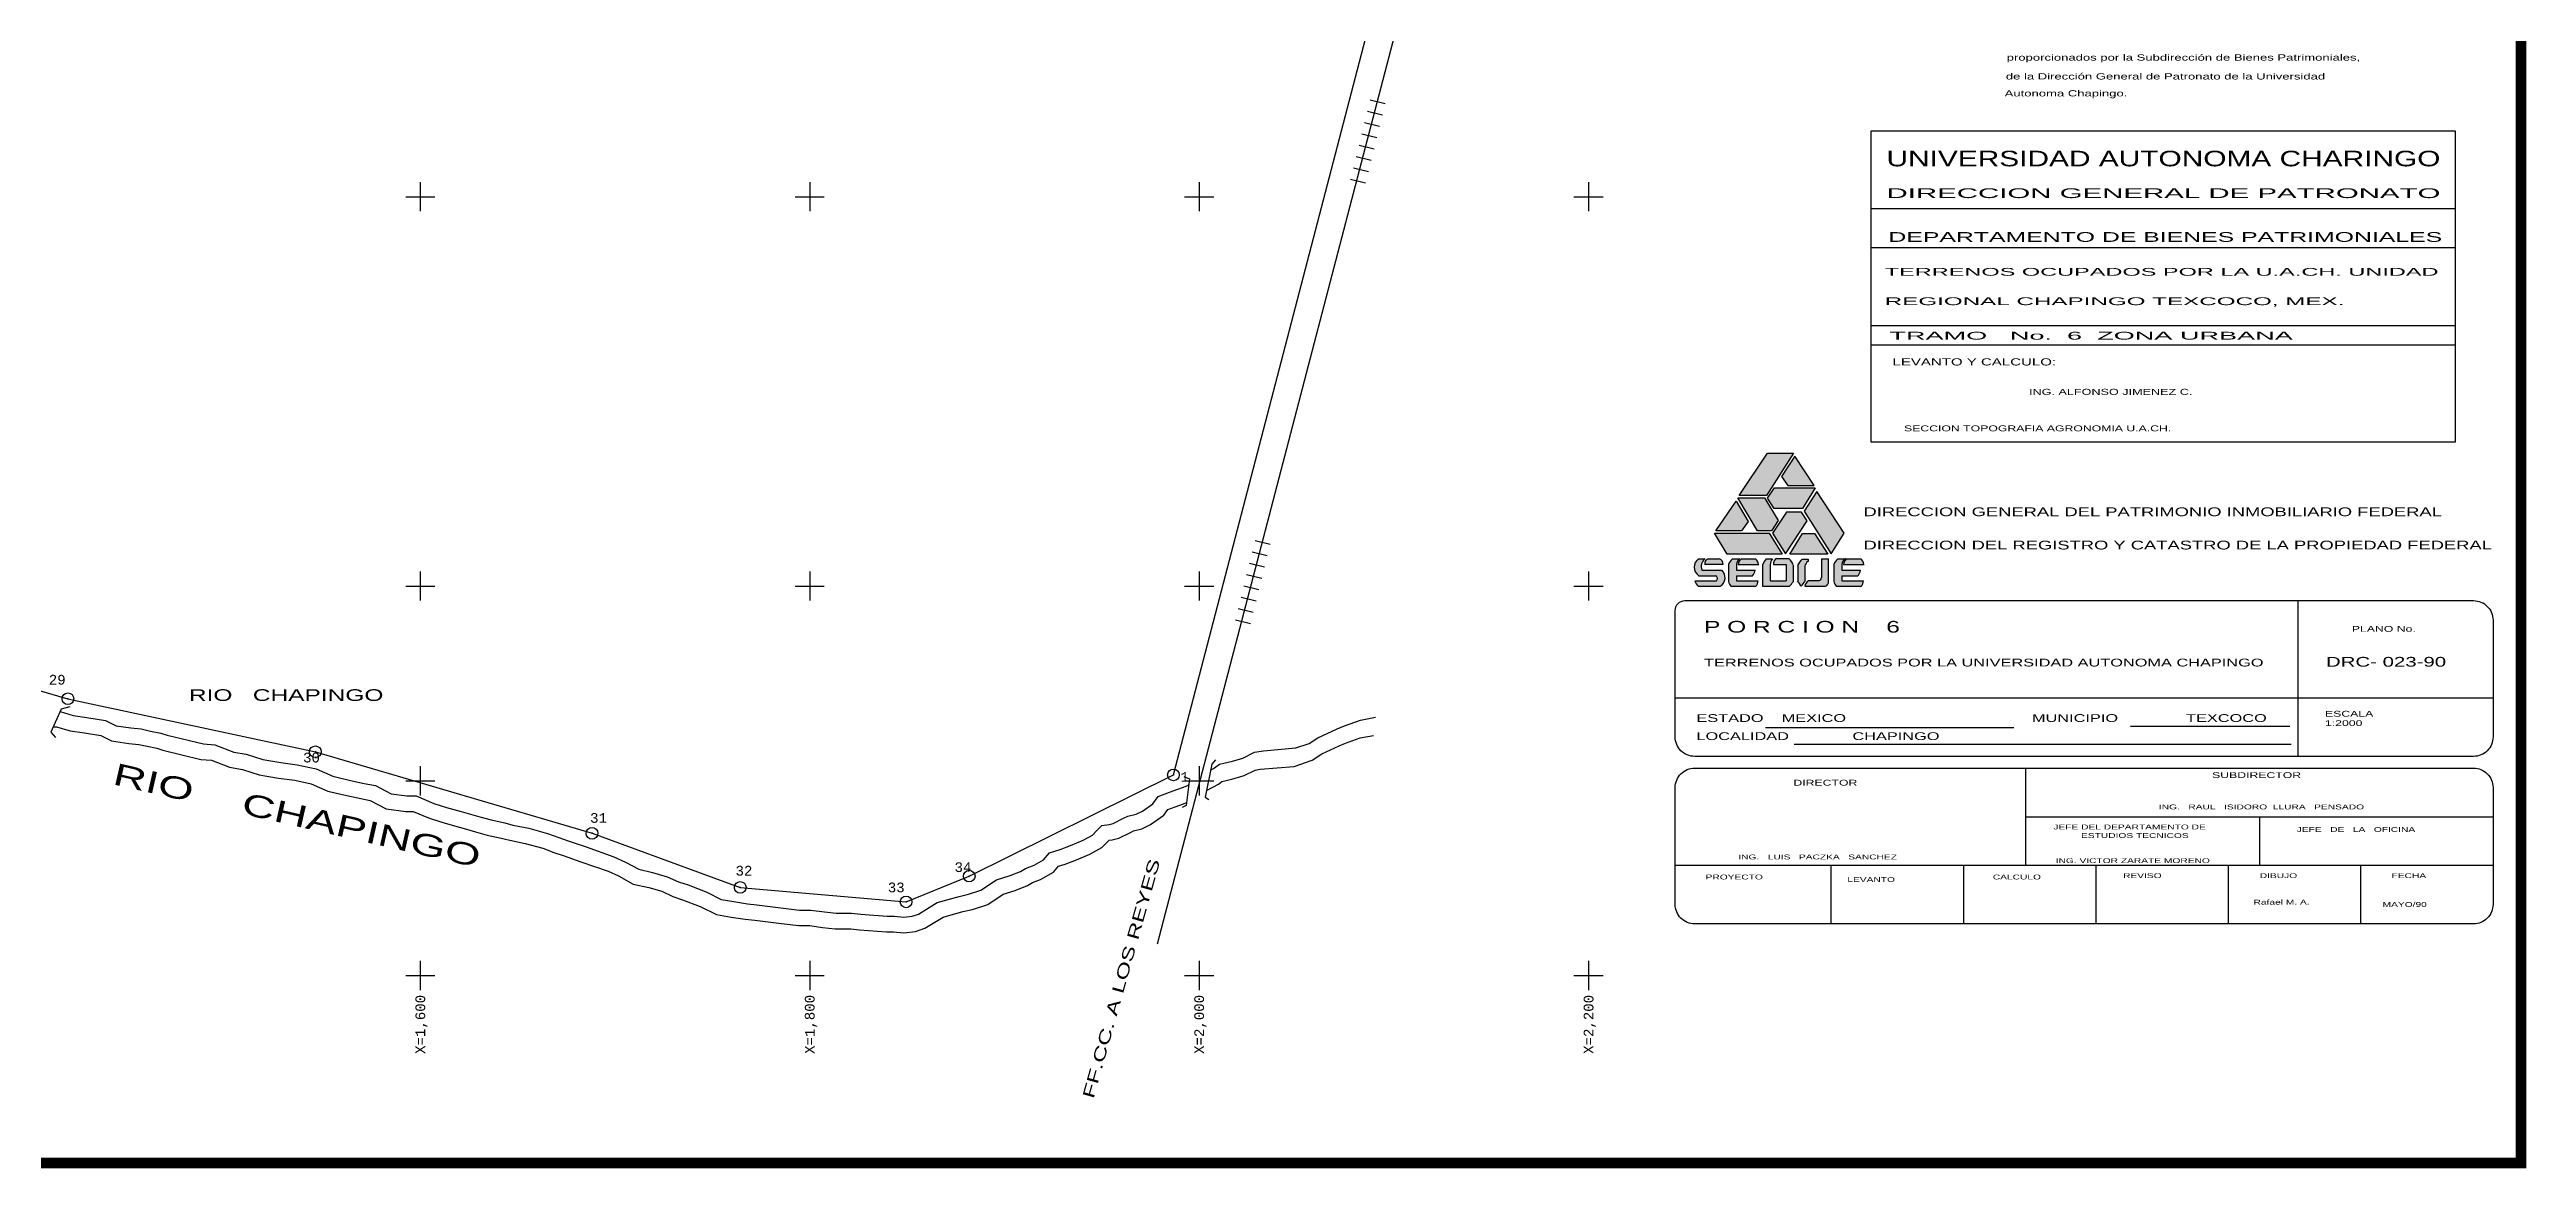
# Model space of a CAD drawing. Header units: millimetres. Extents: x 740 to 5908, y 1492 to 3373.
# Drawn here: x 1410 to 2682, y 1801 to 2376 of the extents above; entities that cross this region are included whole.
import ezdxf
from ezdxf.enums import TextEntityAlignment as Align

# ---------------------------------------------------------------- set-up
doc = ezdxf.new("R2010")
doc.units = ezdxf.units.MM
doc.header["$PDMODE"] = 32
doc.header["$PDSIZE"] = 6
for name, color, linetype in [('CVL_PUNTO', 7, 'Continuous'), ('CVL_PUNTO_NUM', 7, 'Continuous'), ('CVL_RET', 7, 'Continuous'), ('CVL_RET_TX', 7, 'Continuous')]:
    doc.layers.add(name, color=color, linetype=linetype)
doc.styles.add('MONOTXT4', font='MONOTXT4.shx')
doc.styles.add('TEXTOS', font='arial.ttf', dxfattribs={"width": 1.5})

msp = doc.modelspace()

# ---------------------------------------------------------------- hatches: boundary and pattern name
at = {"layer": 'CVL_RET'}
h = msp.add_hatch(color=7, dxfattribs=at)
h.paths.add_polyline_path([(2265.7, 2102.7), (2254.6, 2102.7, 0.182686), (2256.5, 2099.9), (2267.5, 2099.9, 0.502807), (2268.3, 2108.2), (2258.2, 2108.2, -0.357846), (2259.8, 2114), (2256.5, 2114, 0.524239), (2256.5, 2105.3), (2265.4, 2105.3, -0.518623)])
h.paths.add_polyline_path([(2269.1, 2111.2, 0.347541), (2267.1, 2114), (2261.4, 2114, 0.323104), (2259.6, 2111.2)], flags=17)
h.paths.add_polyline_path([(2287.4, 2111, 0.218796), (2285.7, 2114), (2278.6, 2114, 0.212703), (2276.8, 2111)])
h.paths.add_polyline_path([(2284.2, 2105.3, 0.112028), (2285.6, 2108.2), (2275.9, 2108.2), (2275.9, 2111, -0.212703), (2277.7, 2114), (2273.9, 2114, 0.083718), (2271.8, 2111), (2271.8, 2102.4, 0.16751), (2273.3, 2099.9), (2286, 2099.9, 0.148362), (2287.1, 2102.7), (2275.9, 2102.7), (2275.9, 2105.3)])
h.paths.add_polyline_path([(2289.4, 2099.9), (2303.2, 2099.9, 0.082979), (2305, 2102.2), (2305, 2110.8, 0.152967), (2302.8, 2114.2), (2296.6, 2114.2, 0.320939), (2295, 2111), (2301.4, 2111), (2301.4, 2102.7), (2293.3, 2102.7), (2293.3, 2110.7, -0.185082), (2294.5, 2114), (2291.2, 2114, 0.055331), (2289.4, 2111.1)])
h.paths.add_polyline_path([(2307.4, 2102.7, -0.067192), (2309.2, 2099.8, -0.064609), (2311, 2102.4), (2311, 2110.2, -0.149695), (2312.8, 2112.7), (2312.8, 2113.8), (2309.8, 2113.8, 0.130687), (2307.4, 2110.6)])
h.paths.add_polyline_path([(2321.6, 2099.9, 0.285454), (2323.2, 2102), (2323.2, 2114), (2319.7, 2114), (2319.7, 2104.3, -0.203426), (2318.5, 2102.7), (2312.8, 2102.7, 0.181961), (2311, 2100.1), (2311, 2099.9)])
h.paths.add_polyline_path([(2330, 2102.7), (2330, 2105.3), (2338.3, 2105.3, 0.112028), (2339.7, 2108.2), (2330, 2108.2), (2330, 2111, -0.212703), (2331.8, 2114), (2328, 2114, 0.083718), (2325.9, 2111), (2325.9, 2102.4, 0.16751), (2327.4, 2099.9), (2340.1, 2099.9, 0.148362), (2341.2, 2102.7)])
h.paths.add_polyline_path([(2341.5, 2111, 0.218796), (2339.8, 2114), (2332.7, 2114, 0.212703), (2330.9, 2111)])
h.paths.add_polyline_path([(2317.3, 2148.5), (2310.7, 2138.5), (2324.6, 2116.6), (2331.3, 2127.2)])
h.paths.add_polyline_path([(2322.9, 2116.4), (2316, 2127), (2309.9, 2127), (2303.3, 2116.4)])
h.paths.add_polyline_path([(2312.2, 2133.5), (2309.3, 2138), (2301.7, 2138), (2294.5, 2127.2), (2301.2, 2116.6)])
h.paths.add_polyline_path([(2309.9, 2139.9), (2316.4, 2150.5), (2295.5, 2150.5), (2291.9, 2145.1), (2295.3, 2139.9)])
h.paths.add_polyline_path([(2302.3, 2151.7), (2315.9, 2151.7), (2306, 2166.7), (2299, 2156.2)])
h.paths.add_polyline_path([(2277.4, 2146.6), (2291.4, 2146.6), (2305.3, 2168.2), (2291.9, 2168.2)])
h.paths.add_polyline_path([(2290.3, 2145.3), (2276.6, 2145.3), (2286.7, 2128.4), (2293.9, 2128.4), (2297.4, 2133.6)])
h.paths.add_polyline_path([(2265.3, 2128.4), (2278.6, 2128.4), (2282, 2133.1), (2275.8, 2143.6)])
h.paths.add_polyline_path([(2299.4, 2116.4), (2292.8, 2127.2), (2264.6, 2127.2), (2271.2, 2116.4)])

# ---------------------------------------------------------------- linework, layer by layer
at = {"const_width": 5.5}
msp.add_lwpolyline([(742.9, 1803.6), (742.9, 3370), (2678.9, 3370), (2678.9, 1803.6)], close=True, dxfattribs=at)
msp.add_lwpolyline([(1266.1, 2086.5), (1419, 2042.1), (1546.1, 2014.9), (1688.2, 1973), (1764.3, 1945.2), (1849.5, 1937.8), (1881.9, 1951), (1986.8, 2003), (2199.7, 2819), (2217.4, 2890.3), (2224.7, 2934.6), (2228.4, 2973.6), (2229.6, 3003.6), (2229.3, 3033.7), (2225.5, 3078.4), (2214.3, 3248.7), (1846.4, 3252.5), (1072.5, 3253.8)])
at = {"layer": 'CVL_PUNTO', "color": 2}
for p in [(1419, 2042.1), (1419, 2042.1), (1546.1, 2014.9), (1546.1, 2014.9), (1986.8, 2003), (1688.2, 1973), (1688.2, 1973), (1764.3, 1945.2), (1764.3, 1945.2), (1881.9, 1951), (1881.9, 1951), (1849.5, 1937.8), (1849.5, 1937.8)]:
    msp.add_point(p, dxfattribs=at)
at = {"layer": 'CVL_RET'}
for p, q in [((2086.4, 2343.9), (2094.2, 2342)), ((2087.8, 2349.8), (2095.6, 2347.8)), ((2083.5, 2332.3), (2091.3, 2330.4)), ((2085, 2338.1), (2092.7, 2336.2)), ((2345.1, 2333.9), (2645.1, 2333.9)), ((2080.6, 2320.7), (2088.4, 2318.7)), ((2082.1, 2326.5), (2089.8, 2324.6)), ((2077.7, 2309), (2085.5, 2307.1)), ((2079.2, 2314.8), (2086.9, 2312.9)), ((2345.1, 2293.9), (2645.1, 2293.9)), ((2345.1, 2273.9), (2645.1, 2273.9)), ((2345.1, 2233.9), (2645.1, 2233.9)), ((2345.1, 2223.9), (2645.1, 2223.9)), ((2025.8, 2111.8), (2033.6, 2109.9)), ((2027.3, 2117.6), (2035, 2115.7)), ((2028.7, 2123.4), (2036.5, 2121.5)), ((2022.9, 2100.1), (2030.7, 2098.2)), ((2024.4, 2106), (2032.2, 2104)), ((2020.1, 2088.5), (2027.8, 2086.6)), ((2021.5, 2094.3), (2029.3, 2092.4)), ((2564.5, 2012.5), (2564.5, 2092.5)), ((2018.6, 2082.7), (2026.4, 2080.7)), ((2664.5, 2042.5), (2244.5, 2042.5)), ((2290.8, 2027.3), (2418.4, 2027.3)), ((2478.3, 2028), (2560.1, 2028)), ((2305.6, 2018.8), (2560.8, 2018.8)), ((2424.5, 1956.5), (2424.5, 2006.5)), ((2424.5, 1981.5), (2664.5, 1981.5)), ((2544.5, 1981.5), (2544.5, 1956.5)), ((2664.5, 1956.5), (2244.5, 1956.5)), ((2324.5, 1956.5), (2324.5, 1926.5)), ((2392.5, 1956.5), (2392.5, 1926.5)), ((2460.5, 1956.5), (2460.5, 1926.5)), ((2528.5, 1956.5), (2528.5, 1926.5)), ((2596.5, 1956.5), (2596.5, 1926.5))]:
    msp.add_line(p, q, dxfattribs=at)
at = {"layer": 'CVL_RET', "color": 8, "linetype": 'Continuous'}
for p, q in [((1600, 2307.5), (1600, 2292.5)), ((1600, 2307.5), (1600, 2292.5)), ((1800, 2307.5), (1800, 2292.5)), ((1800, 2307.5), (1800, 2292.5)), ((2000, 2307.5), (2000, 2292.5)), ((2000, 2307.5), (2000, 2292.5)), ((2200, 2307.5), (2200, 2292.5)), ((2200, 2307.5), (2200, 2292.5)), ((1592.5, 2300), (1607.5, 2300)), ((1592.5, 2300), (1607.5, 2300)), ((1792.5, 2300), (1807.5, 2300)), ((1792.5, 2300), (1807.5, 2300)), ((1992.5, 2300), (2007.5, 2300)), ((1992.5, 2300), (2007.5, 2300)), ((2192.5, 2300), (2207.5, 2300)), ((2192.5, 2300), (2207.5, 2300)), ((1592.5, 2100), (1607.5, 2100)), ((1592.5, 2100), (1607.5, 2100)), ((1600, 2107.5), (1600, 2092.5)), ((1600, 2107.5), (1600, 2092.5)), ((1792.5, 2100), (1807.5, 2100)), ((1792.5, 2100), (1807.5, 2100)), ((1800, 2107.5), (1800, 2092.5)), ((1800, 2107.5), (1800, 2092.5)), ((1992.5, 2100), (2007.5, 2100)), ((1992.5, 2100), (2007.5, 2100)), ((2000, 2107.5), (2000, 2092.5)), ((2000, 2107.5), (2000, 2092.5)), ((2192.5, 2100), (2207.5, 2100)), ((2192.5, 2100), (2207.5, 2100)), ((2200, 2107.5), (2200, 2092.5)), ((2200, 2107.5), (2200, 2092.5)), ((1592.5, 2000), (1607.5, 2000)), ((1592.5, 2000), (1607.5, 2000)), ((1600, 2007.5), (1600, 1992.5)), ((1600, 2007.5), (1600, 1992.5)), ((1992.5, 2000), (2007.5, 2000)), ((1992.5, 2000), (2007.5, 2000)), ((2000, 2007.5), (2000, 1992.5)), ((2000, 2007.5), (2000, 1992.5)), ((1592.5, 1900), (1607.5, 1900)), ((1592.5, 1900), (1607.5, 1900)), ((1600, 1907.5), (1600, 1892.5)), ((1600, 1907.5), (1600, 1892.5)), ((1792.5, 1900), (1807.5, 1900)), ((1792.5, 1900), (1807.5, 1900)), ((1800, 1907.5), (1800, 1892.5)), ((1800, 1907.5), (1800, 1892.5)), ((1992.5, 1900), (2007.5, 1900)), ((1992.5, 1900), (2007.5, 1900)), ((2000, 1907.5), (2000, 1892.5)), ((2000, 1907.5), (2000, 1892.5)), ((2192.5, 1900), (2207.5, 1900)), ((2192.5, 1900), (2207.5, 1900)), ((2200, 1907.5), (2200, 1892.5)), ((2200, 1907.5), (2200, 1892.5))]:
    msp.add_line(p, q, dxfattribs=at)
at = {"layer": 'CVL_RET', "color": 7}
for p, q in [((2264.6, 2127.2), (2292.8, 2127.2)), ((2271.2, 2116.4), (2264.6, 2127.2)), ((2292.8, 2127.2), (2299.4, 2116.4)), ((2256.5, 2114), (2259.8, 2114)), ((2261.4, 2114), (2267.1, 2114)), ((2299.4, 2116.4), (2271.2, 2116.4)), ((2273.9, 2114), (2277.7, 2114)), ((2278.6, 2114), (2285.7, 2114)), ((2291.2, 2114), (2294.5, 2114)), ((2296.6, 2114.2), (2302.8, 2114.2)), ((2309.8, 2113.8), (2312.8, 2113.8)), ((2312.8, 2113.8), (2312.8, 2112.7)), ((2319.7, 2114), (2319.7, 2104.3)), ((2319.7, 2114), (2323.2, 2114)), ((2323.2, 2102.5), (2323.2, 2114)), ((2328, 2114), (2331.8, 2114)), ((2332.7, 2114), (2339.8, 2114)), ((2254.6, 2102.7), (2265.7, 2102.7)), ((2256.5, 2105.3), (2265.4, 2105.3)), ((2256.5, 2099.9), (2267.5, 2099.9)), ((2258.2, 2108.2), (2268.3, 2108.2)), ((2258.2, 2108.2), (2268.3, 2108.2)), ((2259.6, 2111.2), (2269.1, 2111.2)), ((2271.8, 2111), (2271.8, 2102.4)), ((2273.3, 2099.9), (2286, 2099.9)), ((2275.9, 2111), (2275.9, 2108.2)), ((2275.9, 2108.2), (2285.6, 2108.2)), ((2275.9, 2105.3), (2284.2, 2105.3)), ((2275.9, 2105.3), (2275.9, 2102.7)), ((2275.9, 2102.7), (2287.1, 2102.7)), ((2276.8, 2111), (2287.4, 2111)), ((2289.4, 2111.1), (2289.4, 2099.9)), ((2289.4, 2099.9), (2303.2, 2099.9)), ((2293.3, 2111), (2293.3, 2102.7)), ((2293.3, 2102.7), (2301.4, 2102.7)), ((2295, 2111), (2301.4, 2111)), ((2301.4, 2111), (2301.4, 2102.7)), ((2305, 2110.8), (2305, 2102.2)), ((2307.4, 2110.6), (2307.4, 2102.7)), ((2311, 2110.2), (2311, 2102.4)), ((2311, 2100.1), (2311, 2099.9)), ((2311, 2099.9), (2321.6, 2099.9)), ((2318.5, 2102.7), (2312.8, 2102.7)), ((2325.9, 2111), (2325.9, 2102.4)), ((2327.4, 2099.9), (2340.1, 2099.9)), ((2330, 2111), (2330, 2108.2)), ((2330, 2108.2), (2339.7, 2108.2)), ((2330, 2105.3), (2338.3, 2105.3)), ((2330, 2105.3), (2330, 2102.7)), ((2330, 2102.7), (2341.2, 2102.7)), ((2330.9, 2111), (2341.5, 2111))]:
    msp.add_line(p, q, dxfattribs=at)
at = {"layer": 'CVL_RET'}
for points in [[(1978.6, 1916.2), (2213.3, 2815.5), (2231.2, 2887.5), (2238.6, 2932.8), (2242.4, 2972.6), (2243.3, 3034.3), (2239.5, 3079.4), (2224.2, 3337.2)], [(1420, 2038), (1415.6, 2036.8), (1410.3, 2025), (1412.7, 2022.2)], [(1415, 2035.5), (1421.8, 2033.5), (1428.8, 2032.5), (1438.4, 2030.9), (1443.8, 2028.2), (1451.3, 2027.1), (1456.6, 2026.6), (1461.4, 2025.5), (1466.8, 2024.5), (1470, 2023.4), (1488.6, 2018.9), (1494.5, 2018.4), (1504.2, 2014.6), (1510.6, 2013.6), (1519.1, 2010.9), (1528.3, 2009.3), (1536.8, 2008.2), (1546.5, 2006.1), (1555, 2002.3), (1564.1, 2000.2), (1571.1, 1998.6), (1577, 1997.5), (1585, 1993.2), (1593, 1992.2), (1597.9, 1992.2), (1607, 1988.4), (1613.4, 1986.3), (1620.9, 1984.2), (1624.6, 1983.1), (1630.5, 1981.5), (1636.4, 1979.9), (1643.4, 1978.3), (1647.6, 1977.2), (1655.7, 1975.6), (1665.3, 1972.9), (1671.2, 1970.8), (1676, 1969.2), (1685.1, 1966), (1699.4, 1960.9), (1705.3, 1958.2), (1712.3, 1954.5), (1719.2, 1952.9), (1726.7, 1950.7), (1732.6, 1948.1), (1737.5, 1946.5), (1747.1, 1942.7), (1754.6, 1939), (1761, 1937.9), (1768, 1936.8), (1772.8, 1936.3), (1785.1, 1934.7), (1794.7, 1933.6), (1800.6, 1933.6), (1807.6, 1932.6), (1813.5, 1932), (1821.5, 1932), (1826.3, 1931.5), (1839.7, 1930.4), (1843.5, 1930.4), (1848.3, 1929.9), (1852.6, 1930.4), (1855.8, 1931.5), (1865.4, 1937.4), (1876.7, 1940.6), (1881.5, 1941.7), (1887.9, 1943.8), (1895.9, 1949.1), (1902.9, 1951.3), (1908.2, 1953.4), (1910.9, 1955), (1915.2, 1956.6), (1920, 1959.3), (1923.2, 1963), (1928.6, 1964.7), (1933.9, 1966.8), (1940.4, 1969.5), (1945.2, 1972.1), (1947.3, 1974.3), (1950, 1977), (1953.7, 1977.5), (1955.9, 1978), (1961.2, 1980.7), (1963.4, 1981.8), (1967.7, 1982.8), (1970.9, 1984.4), (1976.2, 1988.2), (1978.9, 1991.9), (1984.8, 1994.1), (1989.1, 1995.7), (1993.4, 1997.3), (1994.4, 1997.8)], [(1411.5, 2027.7), (1413.2, 2027.7), (1420.1, 2025.7), (1427.5, 2024.6), (1435.9, 2023.2), (1441.4, 2020.5), (1450.3, 2019.2), (1455.4, 2018.7), (1459.8, 2017.7), (1464.7, 2016.7), (1467.8, 2015.7), (1487.3, 2011), (1492.7, 2010.5), (1502, 2006.9), (1508.7, 2005.8), (1517.3, 2003.1), (1527.1, 2001.4), (1535.5, 2000.3), (1544, 1998.4), (1552.5, 1994.7), (1562.3, 1992.4), (1569.5, 1990.8), (1574.3, 1989.9), (1582.5, 1985.5), (1592.5, 1984.2), (1596.3, 1984.2), (1604.2, 1980.9), (1611, 1978.7), (1618.7, 1976.5), (1622.5, 1975.4), (1628.4, 1973.8), (1634.4, 1972.1), (1641.5, 1970.5), (1645.9, 1969.4), (1653.8, 1967.8), (1662.9, 1965.3), (1668.6, 1963.2), (1673.4, 1961.6), (1682.5, 1958.4), (1696.4, 1953.5), (1701.8, 1951.1), (1709.4, 1946.9), (1717.3, 1945.1), (1724, 1943.2), (1729.7, 1940.6), (1734.7, 1938.9), (1743.8, 1935.4), (1752.1, 1931.3), (1759.7, 1930), (1766.9, 1928.9), (1771.8, 1928.4), (1784.1, 1926.8), (1794.3, 1925.6), (1800, 1925.6), (1806.6, 1924.6), (1813.1, 1924), (1821.1, 1924), (1825.6, 1923.5), (1839.4, 1922.4), (1843, 1922.4), (1848.3, 1921.8), (1854.3, 1922.6), (1859.2, 1924.2), (1868.6, 1930), (1878.6, 1932.8), (1883.6, 1933.9), (1891.4, 1936.5), (1899.4, 1941.8), (1905.5, 1943.7), (1911.8, 1946.2), (1914.4, 1947.8), (1918.6, 1949.3), (1925.2, 1953), (1927.8, 1956.1), (1931.2, 1957.1), (1937, 1959.4), (1943.9, 1962.3), (1950, 1965.7), (1953, 1968.6), (1953.8, 1969.4), (1955.3, 1969.6), (1958.7, 1970.5), (1964.8, 1973.5), (1966.2, 1974.2), (1970.5, 1975.3), (1975, 1977.5), (1981.9, 1982.4), (1984, 1985.3), (1987.6, 1986.6), (1991.9, 1988.2), (1993.5, 1988.8)], [(2003.8, 1995), (2009.9, 1998.3), (2011.7, 1999.7), (2016.7, 2000.8), (2023.2, 2002.7), (2028.7, 2005.4), (2031.4, 2005.9), (2048.8, 2007.4), (2058, 2010.5), (2063, 2013.8), (2071.9, 2017.9), (2075.2, 2019.3), (2082.7, 2022), (2089.5, 2023.3)], [(2005.9, 2005.5), (2007.4, 2006.3), (2010.4, 2008.6), (2017.2, 2010.1), (2022.5, 2011.6), (2028.5, 2014.6), (2033.1, 2015.4), (2049.7, 2016.9), (2056.5, 2019.1), (2061, 2022.1), (2070.8, 2026.7), (2074.6, 2028.2), (2082.9, 2031.2), (2090.5, 2032.7)], [(2008.4, 2010.7), (2006.5, 2008.5), (2003.1, 1991.5), (2005, 1990.4)], [(1992.2, 2002.1), (1995, 2000.9), (1993.3, 1987.3), (1991.2, 1986.2)], [(1994.4, 1997.8), (1994.7, 1998)]]:
    msp.add_lwpolyline(points, dxfattribs=at)
msp.add_lwpolyline([(2345.1, 2333.9), (2645.1, 2333.9), (2645.1, 2173.9), (2345.1, 2173.9)], close=True, dxfattribs=at)
at = {"layer": 'CVL_RET', "color": 7}
for points in [[(2291.9, 2168.2), (2305.3, 2168.2), (2291.4, 2146.6), (2277.4, 2146.6)], [(2306, 2166.7), (2299, 2156.2), (2302.3, 2151.7), (2315.9, 2151.7)], [(2295.5, 2150.5), (2316.4, 2150.5), (2309.9, 2139.9), (2295.3, 2139.9), (2291.9, 2145.1)], [(2265.3, 2128.4), (2275.8, 2143.6), (2282, 2133.1), (2278.6, 2128.4)], [(2276.6, 2145.3), (2290.3, 2145.3), (2297.4, 2133.6), (2293.9, 2128.4), (2286.7, 2128.4)], [(2294.5, 2127.2), (2301.2, 2116.6), (2312.2, 2133.5), (2309.3, 2138), (2301.7, 2138)], [(2317.3, 2148.5), (2310.7, 2138.5), (2324.6, 2116.6), (2331.3, 2127.2)], [(2309.9, 2127), (2316, 2127), (2322.9, 2116.4), (2303.3, 2116.4)]]:
    msp.add_lwpolyline(points, close=True, dxfattribs=at)
at = {"layer": 'CVL_RET'}
for points in [[(2249.5, 2092.5), (2654.5, 2092.5, -0.414214), (2664.5, 2082.5), (2664.5, 2022.5, -0.414214), (2654.5, 2012.5), (2254.5, 2012.5, -0.414214), (2244.5, 2022.5), (2244.5, 2087.5, -0.414214)], [(2254.5, 2006.5), (2654.5, 2006.5, -0.414214), (2664.5, 1996.5), (2664.5, 1936.5, -0.414214), (2654.5, 1926.5), (2254.5, 1926.5, -0.414214), (2244.5, 1936.5), (2244.5, 1996.5, -0.414214)]]:
    msp.add_lwpolyline(points, format="xyb", close=True, dxfattribs=at)
at = {"layer": 'CVL_RET', "color": 7}
for centre, radius, start, end in [((2259.5, 2109.7), 5.28, 124.6694, 235.3306), ((2262.6, 2110.1), 4.78, 124.7064, 203.4646), ((2262.5, 2111.4), 2.83, 111.3599, 182.9833), ((2266.3, 2111.3), 2.8, 358.1711, 74.8287), ((2281.8, 2106.4), 11, 135.9224, 155.0645), ((2280.2, 2110.5), 4.34, 124.1454, 172.7364), ((2281.1, 2110.5), 4.34, 124.1454, 172.7364), ((2283.2, 2110.7), 4.14, 4.3557, 53.7222), ((2303.5, 2104.4), 15.6, 141.7164, 154.3845), ((2298.2, 2110.8), 4.93, 139.8756, 178.1814), ((2298, 2111.5), 3.07, 117.6164, 188.7903), ((2298.5, 2109), 6.76, 15.7035, 50.4913), ((2314.5, 2107.6), 7.77, 127.6841, 157.4666), ((2316, 2108.6), 5.26, 128.4192, 162.4738), ((2335.9, 2106.4), 11, 135.9224, 155.0645), ((2334.3, 2110.5), 4.34, 124.1454, 172.7364), ((2335.2, 2110.5), 4.34, 124.1454, 172.7364), ((2337.3, 2110.7), 4.14, 4.3557, 53.7222), ((2259.3, 2103.8), 4.84, 193.3502, 234.762), ((2264.6, 2103.9), 1.61, 312.4053, 62.0545), ((2264.9, 2104.3), 5.19, 301.2383, 48.0125), ((2276.2, 2103.3), 4.5, 191.9415, 229.9788), ((2278.7, 2109.7), 7.09, 321.793, 347.3613), ((2281.8, 2103.1), 5.23, 321.9297, 355.6856), ((2297.2, 2106.3), 8.81, 313.3771, 332.351), ((2297.3, 2094.6), 12.9, 23.3859, 38.7622), ((2320.1, 2093.9), 12.4, 136.9649, 151.7517), ((2315.5, 2099), 4.59, 124.9468, 168.347), ((2317.2, 2105), 2.56, 299.7962, 345.7904), ((2320.7, 2102.3), 2.56, 290.5218, 5.7519), ((2330.3, 2103.3), 4.5, 191.9415, 229.9788), ((2332.8, 2109.7), 7.09, 321.793, 347.3613), ((2335.9, 2103.1), 5.23, 321.9297, 355.6856)]:
    msp.add_arc(centre, radius, start, end, dxfattribs=at)

# ---------------------------------------------------------------- texts
at = {"layer": 'CVL_PUNTO_NUM', "color": 2, "style": 'MONOTXT4'}
for s, p in [('29', (1409.2, 2049.4)), ('30', (1539.8, 2009.4)), ('1', (1990.4, 1999.5)), ('31', (1687.2, 1978.4)), ('32', (1761.9, 1951.3)), ('33', (1840.1, 1942.7)), ('34', (1874.4, 1953.1))]:
    msp.add_text(s, height=5, dxfattribs=at).set_placement(p)
at = {"layer": 'CVL_RET', "style": 'TEXTOS', "width": 1.5}
for s, height, p in [('    proporcionados por la Subdirección de Bienes Patrimoniales,', 3.2, (2407.3, 2369.9)), ('Autonoma Chapingo.', 3.2, (2413.7, 2351.5)), ('   de la Dirección General de Patronato de la Universidad ', 3.2, (2408.7, 2360.2)), ('DIRECCION GENERAL DEL PATRIMONIO INMOBILIARIO FEDERAL', 4.5, (2341.2, 2135.9)), ('DIRECCION DEL REGISTRO Y CATASTRO DE LA PROPIEDAD FEDERAL', 4.5, (2341.2, 2118.8)), ('P O R C I O N    6', 6, (2259.3, 2076.1)), ('TERRENOS OCUPADOS POR LA UNIVERSIDAD AUTONOMA CHAPINGO', 4, (2259.3, 2058.7)), ('ESCALA', 3, (2578.2, 2032.9)), ('ESTADO    MEXICO                                         MUNICIPIO               TEXCOCO', 4, (2255.4, 2030.2)), ('LOCALIDAD              CHAPINGO', 4, (2255.4, 2020.9)), ('1:2000', 3, (2578.2, 2028.1)), ('DIRECTOR', 3, (2305.2, 1997.5)), ('SUBDIRECTOR', 3, (2520.2, 2001.4)), ('ING.   RAUL   ISIDORO  LLURA   PENSADO', 2.5, (2492.9, 1985.3)), ('JEFE DEL DEPARTAMENTO DE', 2.5, (2438.7, 1975)), ('ESTUDIOS TECNICOS', 2.5, (2452.9, 1970.6)), ('JEFE   DE   LA   OFICINA', 2.5, (2563.7, 1973.7)), ('ING.   LUIS   PACZKA   SANCHEZ', 2.5, (2276.9, 1959.6)), ('ING. VICTOR ZARATE MORENO', 2.5, (2439.9, 1957.7)), ('PROYECTO', 2.5, (2260.1, 1949.3)), ('LEVANTO', 2.5, (2332.9, 1948)), ('CALCULO', 2.5, (2407.6, 1949.3)), ('REVISO', 2.5, (2474.5, 1950)), ('DIBUJO', 2.5, (2544.7, 1950)), ('FECHA', 2.5, (2612.4, 1950)), ('Rafael M. A.', 2.5, (2541.5, 1936.4)), ('MAYO/90', 2.5, (2607.8, 1935.2))]:
    msp.add_text(s, height=height, dxfattribs=at).set_placement(p)
at = {"layer": 'CVL_RET', "style": 'TEXTOS'}
for s, height, width, p, p2 in [('UNIVERSIDAD AUTONOMA CHARINGO', 8, 1.371409, (2353, 2315.6), (2637.5, 2315.6)), ('DIRECCION GENERAL DE PATRONATO', 5, 2.161775, (2353, 2299.3), (2637.5, 2299.3)), ('DEPARTAMENTO DE BIENES PATRIMONIALES', 5, 1.822909, (2354, 2276.8), (2638.4, 2276.8)), ('TERRENOS OCUPADOS POR LA U.A.CH. UNIDAD', 4, 2.160476, (2352.1, 2259.4), (2636.5, 2259.4)), ('REGIONAL CHAPINGO TEXCOCO, MEX.              ', 4, 2.223377, (2352.1, 2244.3), (2636.5, 2244.3)), ('TRAMO   No.  6  ZONA URBANA                    ', 4, 2.489213, (2354.5, 2226.6), (2639, 2226.6))]:
    msp.add_text(s, height=height, dxfattribs=dict(at, width=width)).set_placement(p, p2, align=Align.FIT)
at = {"layer": 'CVL_RET', "style": 'TEXTOS', "width": 1.5}
for s, height, p, p2 in [('LEVANTO Y CALCULO:', 3.677, (2356.1, 2213.3), (2440.1, 2213.3)), ('ING. ALFONSO JIMENEZ C.', 3.094, (2426.2, 2198.2), (2510.1, 2198.2))]:
    msp.add_text(s, height=height, dxfattribs=at).set_placement(p, p2, align=Align.ALIGNED)
for s, height, p in [('SECCION TOPOGRAFIA AGRONOMIA U.A.CH.', 3, (2362, 2182.5)), ('PLANO No.', 3, (2592, 2079.5)), ('DRC- 023-90', 5, (2578.7, 2063.6))]:
    msp.add_text(s, height=height, dxfattribs=at).set_placement(p, align=Align.TOP_LEFT)
msp.add_text('RIO   CHAPINGO', height=6, dxfattribs=at).set_placement((1531.1, 2044), align=Align.MIDDLE)
msp.add_text('RIO    CHAPINGO', height=11.192, rotation=347.1076, dxfattribs=at).set_placement((1441.5, 1998.3), (1629.5, 1955.3), align=Align.ALIGNED)
msp.add_text('FF.CC. A LOS REYES', height=6, rotation=74.3497, dxfattribs=at).set_placement((1960, 1898.4), align=Align.MIDDLE)
at = {"layer": 'CVL_RET_TX', "color": 2, "style": 'MONOTXT4'}
for s, p in [('X=1,600', (1600, 1890)), ('X=1,800', (1800, 1890)), ('X=2,000', (2000, 1890)), ('X=2,200', (2200, 1890))]:
    msp.add_text(s, height=5, rotation=90, dxfattribs=at).set_placement(p, align=Align.MIDDLE_RIGHT)

doc.saveas('drawing.dxf')
